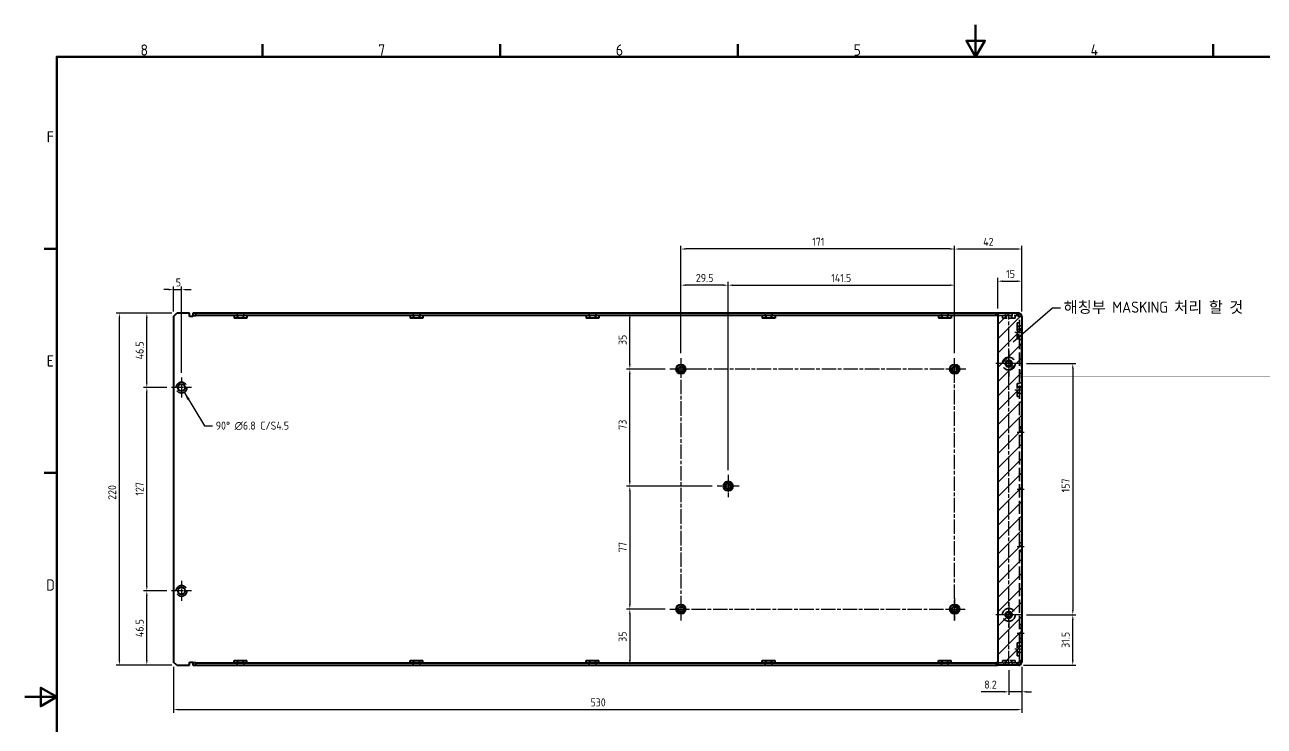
# Model space of a CAD drawing. Header units: millimetres. Extents: x 0 to 1188, y 0 to 840.
# Drawn here: x 0 to 774, y 402 to 840 of the extents above; entities that cross this region are included whole.
import ezdxf

# ---------------------------------------------------------------- set-up
doc = ezdxf.new("R2010")
doc.units = ezdxf.units.MM
doc.header["$LTSCALE"] = 2
doc.linetypes.add('CHAIN', pattern=[0.3543, 0.2362, -0.0295, 0.0591, -0.0295])
doc.linetypes.add('DASHED', pattern=[0.2067, 0.1654, -0.0413])
doc.layers.get('0').update_dxf_attribs({"color": 3, "lineweight": 25})
for name, color, linetype, lineweight in [('가려진 것(ISO)', 2, 'DASHED', 35), ('가시적인 것(ISO)', 3, 'Continuous', 40), ('가시적인 좁은 것(ISO)', 3, 'Continuous', 35), ('경계(ISO)', 7, 'Continuous', 50), ('기호(ISO)', 5, 'Continuous', 25), ('중심 표식(ISO)', 1, 'Continuous', 25), ('중심선(ISO)', 1, 'Continuous', 25), ('치수(ISO)', 2, 'Continuous', 25), ('해치(ISO)', 7, 'Continuous', 18)]:
    doc.layers.add(name, color=color, linetype=linetype, lineweight=lineweight)
doc.styles.add('문자 텍스트_PSTEK_POSCO', font='isocp.shx')
doc.styles.add('치수 텍스트_PSTEK_POSCO', font='isocp.shx')
doc.dimstyles.new('치수_PSTEK_POSCO', dxfattribs={"dimscale": 2, "dimtxt": 2.5, "dimasz": 1.5, "dimexe": 1, "dimexo": 1.5, "dimgap": 1, "dimtad": 1, "dimrnd": 1e-08, "dimdsep": 46, "dimtxsty": '치수 텍스트_PSTEK_POSCO', "dimcen": 0.09, "dimdle": 10, "dimclrd": 7, "dimclre": 7, "dimclrt": 2, "dimadec": 1, "dimazin": 2, "dimtfac": 1, "dimtmove": 0, "dimatfit": 3, "dimfxl": 0, "dimtolj": 1, "dimlwd": -1, "dimlwe": -1, "dimarcsym": 0})
doc.dimstyles.new('치수_PSTEK_POSCO$7', dxfattribs={"dimscale": 2, "dimtxt": 2.5, "dimasz": 2.5, "dimexe": 1, "dimexo": 1.5, "dimgap": 1, "dimtad": 1, "dimrnd": 1e-08, "dimdsep": 46, "dimtxsty": '치수 텍스트_PSTEK_POSCO', "dimcen": 0.09, "dimdle": 10, "dimclrd": 7, "dimclre": 7, "dimclrt": 2, "dimadec": 1, "dimazin": 2, "dimtfac": 1, "dimtmove": 0, "dimatfit": 3, "dimfxl": 0, "dimtolj": 1, "dimlwd": -1, "dimlwe": -1, "dimarcsym": 0})

# ---------------------------------------------------------------- blocks, each defined once
blk = doc.blocks.new('경계 Default Border')
at = {"layer": '경계(ISO)'}
for p, q in [((74.25, 410), (74.25, 413.9)), ((148.5, 410), (148.5, 413.9)), ((222.75, 410), (222.75, 413.9)), ((371.25, 410), (371.25, 413.9)), ((10, 350), (6.1, 350)), ((10, 280), (6.1, 280))]:
    blk.add_line(p, q, dxfattribs=at)
at = {"layer": '경계(ISO)', "flags": 128}
for points in [[(297, 420), (297, 410), (294.11, 415), (299.89, 415), (297, 410)], [(10, 10), (10, 410), (584, 410), (584, 10), (10, 10)], [(0, 210), (10, 210), (5, 212.89), (5, 207.11), (10, 210)]]:
    blk.add_lwpolyline(points, dxfattribs=at)
at = {"layer": '경계(ISO)', "color": 2, "char_height": 3.5, "attachment_point": 7, "style": '문자 텍스트_PSTEK_POSCO'}
for s, insert in [('8', (36.13, 410.37)), ('7', (110.38, 410.39)), ('6', (184.63, 410.37)), ('5', (258.88, 410.37)), ('4', (332.93, 410.4)), ('F', (6.85, 383.25)), ('E', (6.85, 313.22)), ('D', (6.66, 243.22))]:
    blk.add_mtext(s, dxfattribs=dict(at, insert=insert))
blk = doc.blocks.new('*D21')
at = {"layer": 'Defpoints', "color": 0, "transparency": 16777216}
for p in [(92.92, 441.78), (622.92, 441.78), (622.92, 412.11)]:
    blk.add_point(p, dxfattribs=at)
at = {"layer": '치수(ISO)', "color": 7, "transparency": 16777216}
for p, q in [((92.92, 438.78), (92.92, 410.11)), ((622.92, 438.78), (622.92, 410.11)), ((95.92, 412.11), (619.92, 412.11))]:
    blk.add_line(p, q, dxfattribs=at)
for points in [[(95.92, 412.61), (95.92, 411.61), (92.92, 412.11)], [(619.92, 412.61), (619.92, 411.61), (622.92, 412.11)]]:
    blk.add_solid(points, dxfattribs=at)
at = {"layer": '치수(ISO)', "color": 2, "transparency": 16777216, "insert": (353.42, 416.61), "char_height": 5, "attachment_point": 4, "style": '치수 텍스트_PSTEK_POSCO'}
blk.add_mtext('\\A1;530', dxfattribs=at)
blk = doc.blocks.new('*D28')
at = {"layer": 'Defpoints', "color": 0, "transparency": 16777216}
for p in [(580.92, 699.88), (622.92, 657.78), (580.92, 631.73)]:
    blk.add_point(p, dxfattribs=at)
at = {"layer": '치수(ISO)', "color": 7, "transparency": 16777216}
for p, q in [((580.92, 634.73), (580.92, 701.88)), ((619.92, 699.88), (583.92, 699.88)), ((622.92, 660.78), (622.92, 701.88))]:
    blk.add_line(p, q, dxfattribs=at)
for points in [[(583.92, 700.38), (583.92, 699.38), (580.92, 699.88)], [(619.92, 700.38), (619.92, 699.38), (622.92, 699.88)]]:
    blk.add_solid(points, dxfattribs=at)
at = {"layer": '치수(ISO)', "color": 2, "transparency": 16777216, "insert": (598.77, 704.38), "char_height": 5, "attachment_point": 4, "style": '치수 텍스트_PSTEK_POSCO'}
blk.add_mtext('\\A1;42', dxfattribs=at)
blk = doc.blocks.new('*D29')
at = {"layer": 'Defpoints', "color": 0, "transparency": 16777216}
for p in [(377.97, 624.78), (402.97, 624.78), (432.47, 551.78)]:
    blk.add_point(p, dxfattribs=at)
at = {"layer": '치수(ISO)', "color": 7, "transparency": 16777216}
for p, q in [((399.97, 624.78), (375.97, 624.78)), ((377.97, 554.78), (377.97, 621.78)), ((429.47, 551.78), (375.97, 551.78))]:
    blk.add_line(p, q, dxfattribs=at)
for points in [[(377.47, 621.78), (378.47, 621.78), (377.97, 624.78)], [(377.47, 554.78), (378.47, 554.78), (377.97, 551.78)]]:
    blk.add_solid(points, dxfattribs=at)
at = {"layer": '치수(ISO)', "color": 2, "transparency": 16777216, "insert": (373.47, 586.93), "char_height": 5, "attachment_point": 4, "rotation": 90, "style": '치수 텍스트_PSTEK_POSCO'}
blk.add_mtext('\\A1;73', dxfattribs=at)
blk = doc.blocks.new('*D30')
at = {"layer": 'Defpoints', "color": 0, "transparency": 16777216}
for p in [(286.5, 659.78), (377.97, 659.78), (402.97, 624.78)]:
    blk.add_point(p, dxfattribs=at)
at = {"layer": '치수(ISO)', "color": 7, "transparency": 16777216}
for p, q in [((377.97, 627.78), (377.97, 656.78)), ((399.97, 624.78), (375.97, 624.78))]:
    blk.add_line(p, q, dxfattribs=at)
for points in [[(377.47, 656.78), (378.47, 656.78), (377.97, 659.78)], [(377.47, 627.78), (378.47, 627.78), (377.97, 624.78)]]:
    blk.add_solid(points, dxfattribs=at)
at = {"layer": '치수(ISO)', "color": 2, "transparency": 16777216, "insert": (373.47, 639.87), "char_height": 5, "attachment_point": 4, "rotation": 90, "style": '치수 텍스트_PSTEK_POSCO'}
blk.add_mtext('\\A1;35', dxfattribs=at)
blk = doc.blocks.new('*D31')
at = {"layer": 'Defpoints', "color": 0, "transparency": 16777216}
for p in [(622.92, 679.78), (607.92, 659.78), (622.92, 657.78)]:
    blk.add_point(p, dxfattribs=at)
at = {"layer": '치수(ISO)', "color": 7, "transparency": 16777216}
for p, q in [((607.92, 662.78), (607.92, 681.78)), ((622.92, 660.78), (622.92, 681.78)), ((610.92, 679.78), (619.92, 679.78))]:
    blk.add_line(p, q, dxfattribs=at)
for points in [[(610.92, 680.28), (610.92, 679.28), (607.92, 679.78)], [(619.92, 680.28), (619.92, 679.28), (622.92, 679.78)]]:
    blk.add_solid(points, dxfattribs=at)
at = {"layer": '치수(ISO)', "color": 2, "transparency": 16777216, "insert": (613.07, 684.28), "char_height": 5, "attachment_point": 4, "style": '치수 텍스트_PSTEK_POSCO'}
blk.add_mtext('\\A1;15', dxfattribs=at)
blk = doc.blocks.new('*D32')
at = {"layer": 'Defpoints', "color": 0, "transparency": 16777216}
for p in [(59.12, 659.78), (94.92, 659.78), (94.92, 439.78)]:
    blk.add_point(p, dxfattribs=at)
at = {"layer": '치수(ISO)', "color": 7, "transparency": 16777216}
for p, q in [((91.92, 659.78), (57.12, 659.78)), ((59.12, 442.78), (59.12, 656.78)), ((91.92, 439.78), (57.12, 439.78))]:
    blk.add_line(p, q, dxfattribs=at)
for points in [[(58.62, 656.78), (59.62, 656.78), (59.12, 659.78)], [(58.62, 442.78), (59.62, 442.78), (59.12, 439.78)]]:
    blk.add_solid(points, dxfattribs=at)
at = {"layer": '치수(ISO)', "color": 2, "transparency": 16777216, "insert": (54.62, 543.19), "char_height": 5, "attachment_point": 4, "rotation": 90, "style": '치수 텍스트_PSTEK_POSCO'}
blk.add_mtext('\\A1;220', dxfattribs=at)
blk = doc.blocks.new('*D33')
at = {"layer": 'Defpoints', "color": 0, "transparency": 16777216}
for p in [(622.72, 628.28), (622.72, 471.28), (654.72, 471.28)]:
    blk.add_point(p, dxfattribs=at)
at = {"layer": '치수(ISO)', "color": 7, "transparency": 16777216}
for p, q in [((625.72, 628.28), (656.72, 628.28)), ((654.72, 625.28), (654.72, 474.28)), ((625.72, 471.28), (656.72, 471.28))]:
    blk.add_line(p, q, dxfattribs=at)
for points in [[(654.22, 625.28), (655.22, 625.28), (654.72, 628.28)], [(654.22, 474.28), (655.22, 474.28), (654.72, 471.28)]]:
    blk.add_solid(points, dxfattribs=at)
at = {"layer": '치수(ISO)', "color": 2, "transparency": 16777216, "insert": (650.22, 547.85), "char_height": 5, "attachment_point": 4, "rotation": 90, "style": '치수 텍스트_PSTEK_POSCO'}
blk.add_mtext('\\A1;157', dxfattribs=at)
blk = doc.blocks.new('*D34')
at = {"layer": 'Defpoints', "color": 0, "transparency": 16777216}
for p in [(622.72, 471.28), (654.72, 471.28), (620.92, 439.78)]:
    blk.add_point(p, dxfattribs=at)
at = {"layer": '치수(ISO)', "color": 7, "transparency": 16777216}
for p, q in [((625.72, 471.28), (656.72, 471.28)), ((654.72, 442.78), (654.72, 468.28)), ((623.92, 439.78), (656.72, 439.78))]:
    blk.add_line(p, q, dxfattribs=at)
for points in [[(654.22, 468.28), (655.22, 468.28), (654.72, 471.28)], [(654.22, 442.78), (655.22, 442.78), (654.72, 439.78)]]:
    blk.add_solid(points, dxfattribs=at)
at = {"layer": '치수(ISO)', "color": 2, "transparency": 16777216, "insert": (650.22, 450.68), "char_height": 5, "attachment_point": 4, "rotation": 90, "style": '치수 텍스트_PSTEK_POSCO'}
blk.add_mtext('\\A1;31.5', dxfattribs=at)
blk = doc.blocks.new('*D53')
at = {"layer": 'Defpoints', "color": 0, "transparency": 16777216}
for p in [(580.92, 677.29), (580.92, 631.73), (439.42, 558.73)]:
    blk.add_point(p, dxfattribs=at)
at = {"layer": '치수(ISO)', "color": 7, "transparency": 16777216}
for p, q in [((439.42, 561.73), (439.42, 679.29)), ((442.42, 677.29), (577.92, 677.29)), ((580.92, 634.73), (580.92, 679.29))]:
    blk.add_line(p, q, dxfattribs=at)
for points in [[(442.42, 677.79), (442.42, 676.79), (439.42, 677.29)], [(577.92, 677.79), (577.92, 676.79), (580.92, 677.29)]]:
    blk.add_solid(points, dxfattribs=at)
at = {"layer": '치수(ISO)', "color": 2, "transparency": 16777216, "insert": (503.82, 681.79), "char_height": 5, "attachment_point": 4, "style": '치수 텍스트_PSTEK_POSCO'}
blk.add_mtext('\\A1;141.5', dxfattribs=at)
blk = doc.blocks.new('*D54')
at = {"layer": 'Defpoints', "color": 0, "transparency": 16777216}
for p in [(409.92, 699.91), (409.92, 631.73), (580.92, 631.73)]:
    blk.add_point(p, dxfattribs=at)
at = {"layer": '치수(ISO)', "color": 7, "transparency": 16777216}
for p, q in [((409.92, 634.73), (409.92, 701.91)), ((577.92, 699.91), (412.92, 699.91)), ((580.92, 634.73), (580.92, 701.91))]:
    blk.add_line(p, q, dxfattribs=at)
for points in [[(412.92, 700.41), (412.92, 699.41), (409.92, 699.91)], [(577.92, 700.41), (577.92, 699.41), (580.92, 699.91)]]:
    blk.add_solid(points, dxfattribs=at)
at = {"layer": '치수(ISO)', "color": 2, "transparency": 16777216, "insert": (491.92, 704.41), "char_height": 5, "attachment_point": 4, "style": '치수 텍스트_PSTEK_POSCO'}
blk.add_mtext('\\A1;171', dxfattribs=at)
blk = doc.blocks.new('*D57')
at = {"layer": 'Defpoints', "color": 0, "transparency": 16777216}
for p in [(432.47, 551.78), (377.97, 474.78), (402.97, 474.78)]:
    blk.add_point(p, dxfattribs=at)
at = {"layer": '치수(ISO)', "color": 7, "transparency": 16777216}
for p, q in [((429.47, 551.78), (375.97, 551.78)), ((377.97, 548.78), (377.97, 477.78)), ((399.97, 474.78), (375.97, 474.78))]:
    blk.add_line(p, q, dxfattribs=at)
for points in [[(377.47, 548.78), (378.47, 548.78), (377.97, 551.78)], [(377.47, 477.78), (378.47, 477.78), (377.97, 474.78)]]:
    blk.add_solid(points, dxfattribs=at)
at = {"layer": '치수(ISO)', "color": 2, "transparency": 16777216, "insert": (373.47, 510.53), "char_height": 5, "attachment_point": 4, "rotation": 90, "style": '치수 텍스트_PSTEK_POSCO'}
blk.add_mtext('\\A1;77', dxfattribs=at)
blk = doc.blocks.new('*D58')
at = {"layer": 'Defpoints', "color": 0, "transparency": 16777216}
for p in [(402.97, 474.78), (377.97, 439.78), (377.97, 439.78)]:
    blk.add_point(p, dxfattribs=at)
at = {"layer": '치수(ISO)', "color": 7, "transparency": 16777216}
for p, q in [((399.97, 474.78), (375.97, 474.78)), ((377.97, 471.78), (377.97, 442.78))]:
    blk.add_line(p, q, dxfattribs=at)
for points in [[(377.47, 471.78), (378.47, 471.78), (377.97, 474.78)], [(377.47, 442.78), (378.47, 442.78), (377.97, 439.78)]]:
    blk.add_solid(points, dxfattribs=at)
at = {"layer": '치수(ISO)', "color": 2, "transparency": 16777216, "insert": (373.47, 454.43), "char_height": 5, "attachment_point": 4, "rotation": 90, "style": '치수 텍스트_PSTEK_POSCO'}
blk.add_mtext('\\A1;35', dxfattribs=at)
blk = doc.blocks.new('*D59')
at = {"layer": 'Defpoints', "color": 0, "transparency": 16777216}
for p in [(409.92, 677.29), (409.92, 631.73), (439.42, 558.73)]:
    blk.add_point(p, dxfattribs=at)
at = {"layer": '치수(ISO)', "color": 7, "transparency": 16777216}
for p, q in [((409.92, 634.73), (409.92, 679.29)), ((436.42, 677.29), (412.92, 677.29)), ((439.42, 561.73), (439.42, 679.29))]:
    blk.add_line(p, q, dxfattribs=at)
for points in [[(412.92, 677.79), (412.92, 676.79), (409.92, 677.29)], [(436.42, 677.79), (436.42, 676.79), (439.42, 677.29)]]:
    blk.add_solid(points, dxfattribs=at)
at = {"layer": '치수(ISO)', "color": 2, "transparency": 16777216, "insert": (419.24, 681.79), "char_height": 5, "attachment_point": 4, "style": '치수 텍스트_PSTEK_POSCO'}
blk.add_mtext('\\A1;29.5', dxfattribs=at)
blk = doc.blocks.new('*D64')
at = {"layer": 'Defpoints', "color": 0, "transparency": 16777216}
for p in [(76.23, 486.28), (91.67, 486.28), (94.92, 439.78)]:
    blk.add_point(p, dxfattribs=at)
at = {"layer": '치수(ISO)', "color": 7, "transparency": 16777216}
for p, q in [((88.67, 486.28), (74.23, 486.28)), ((76.23, 442.78), (76.23, 483.28)), ((91.92, 439.78), (74.23, 439.78))]:
    blk.add_line(p, q, dxfattribs=at)
for points in [[(75.73, 483.28), (76.73, 483.28), (76.23, 486.28)], [(75.73, 442.78), (76.73, 442.78), (76.23, 439.78)]]:
    blk.add_solid(points, dxfattribs=at)
at = {"layer": '치수(ISO)', "color": 2, "transparency": 16777216, "insert": (71.73, 457.41), "char_height": 5, "attachment_point": 4, "rotation": 90, "style": '치수 텍스트_PSTEK_POSCO'}
blk.add_mtext('\\A1;46.5', dxfattribs=at)
blk = doc.blocks.new('*D65')
at = {"layer": 'Defpoints', "color": 0, "transparency": 16777216}
for p in [(76.23, 613.28), (91.67, 613.28), (91.67, 486.28)]:
    blk.add_point(p, dxfattribs=at)
at = {"layer": '치수(ISO)', "color": 7, "transparency": 16777216}
for p, q in [((88.67, 613.28), (74.23, 613.28)), ((76.23, 489.28), (76.23, 610.28)), ((88.67, 486.28), (74.23, 486.28))]:
    blk.add_line(p, q, dxfattribs=at)
for points in [[(75.73, 610.28), (76.73, 610.28), (76.23, 613.28)], [(75.73, 489.28), (76.73, 489.28), (76.23, 486.28)]]:
    blk.add_solid(points, dxfattribs=at)
at = {"layer": '치수(ISO)', "color": 2, "transparency": 16777216, "insert": (71.73, 545.8), "char_height": 5, "attachment_point": 4, "rotation": 90, "style": '치수 텍스트_PSTEK_POSCO'}
blk.add_mtext('\\A1;127', dxfattribs=at)
blk = doc.blocks.new('*D66')
at = {"layer": 'Defpoints', "color": 0, "transparency": 16777216}
for p in [(76.23, 659.78), (94.92, 659.78), (91.67, 613.28)]:
    blk.add_point(p, dxfattribs=at)
at = {"layer": '치수(ISO)', "color": 7, "transparency": 16777216}
for p, q in [((91.92, 659.78), (74.23, 659.78)), ((76.23, 616.28), (76.23, 656.78)), ((88.67, 613.28), (74.23, 613.28))]:
    blk.add_line(p, q, dxfattribs=at)
for points in [[(75.73, 656.78), (76.73, 656.78), (76.23, 659.78)], [(75.73, 616.28), (76.73, 616.28), (76.23, 613.28)]]:
    blk.add_solid(points, dxfattribs=at)
at = {"layer": '치수(ISO)', "color": 2, "transparency": 16777216, "insert": (71.73, 630.95), "char_height": 5, "attachment_point": 4, "rotation": 90, "style": '치수 텍스트_PSTEK_POSCO'}
blk.add_mtext('\\A1;46.5', dxfattribs=at)
blk = doc.blocks.new('*D67')
at = {"layer": 'Defpoints', "color": 0, "transparency": 16777216}
for p in [(97.92, 674.51), (92.92, 657.78), (97.92, 619.53)]:
    blk.add_point(p, dxfattribs=at)
at = {"layer": '치수(ISO)', "color": 7, "transparency": 16777216}
for p, q in [((89.92, 674.51), (86.92, 674.51)), ((92.92, 660.78), (92.92, 676.51)), ((92.92, 674.51), (97.92, 674.51)), ((97.92, 622.53), (97.92, 676.51)), ((100.92, 674.51), (103.92, 674.51))]:
    blk.add_line(p, q, dxfattribs=at)
for points in [[(89.92, 675.01), (89.92, 674.01), (92.92, 674.51)], [(100.92, 675.01), (100.92, 674.01), (97.92, 674.51)]]:
    blk.add_solid(points, dxfattribs=at)
at = {"layer": '치수(ISO)', "color": 2, "transparency": 16777216, "insert": (94.32, 679.01), "char_height": 5, "attachment_point": 4, "style": '치수 텍스트_PSTEK_POSCO'}
blk.add_mtext('\\A1;5', dxfattribs=at)
blk = doc.blocks.new('*D68')
at = {"layer": 'Defpoints', "color": 0, "transparency": 16777216}
for p in [(622.92, 441.78), (614.72, 439.78), (622.92, 423.22)]:
    blk.add_point(p, dxfattribs=at)
at = {"layer": '치수(ISO)', "color": 7, "transparency": 16777216}
for p, q in [((614.72, 436.78), (614.72, 421.22)), ((622.92, 438.78), (622.92, 421.22)), ((611.72, 423.22), (597.42, 423.22)), ((622.92, 423.22), (614.72, 423.22)), ((625.92, 423.22), (628.92, 423.22))]:
    blk.add_line(p, q, dxfattribs=at)
for points in [[(611.72, 423.72), (611.72, 422.72), (614.72, 423.22)], [(625.92, 423.72), (625.92, 422.72), (622.92, 423.22)]]:
    blk.add_solid(points, dxfattribs=at)
at = {"layer": '치수(ISO)', "color": 2, "transparency": 16777216, "insert": (599.42, 427.72), "char_height": 5, "attachment_point": 4, "style": '치수 텍스트_PSTEK_POSCO'}
blk.add_mtext('\\A1;8.2', dxfattribs=at)

msp = doc.modelspace()

# ---------------------------------------------------------------- hatches: boundary and pattern name
at = {"layer": '해치(ISO)'}
h = msp.add_hatch(dxfattribs=at)
h.set_pattern_fill('ANSI31', color=1, scale=50.8, style=0)
h.set_pattern_definition([(45, (0, 0), (-4.49013, 4.49013), [])])
edge = h.paths.add_edge_path()
edge.add_line((607.9191, 659.7838), (607.9191, 439.7838))
edge.add_line((607.9191, 439.7838), (620.9191, 439.7838))
edge.add_arc((620.9191, 441.7838), 2, 270, 360)
edge.add_line((622.9191, 441.7838), (622.9191, 657.7838))
edge.add_arc((620.9191, 657.7838), 2, 0, 90)
edge.add_line((620.9191, 659.7838), (607.9191, 659.7838))

# ---------------------------------------------------------------- linework, layer by layer
at = {"layer": '가려진 것(ISO)', "ltscale": 1.428422}
for p, q in [((132.6191, 659.7838), (132.6191, 658.2838)), ((132.7191, 658.2838), (132.7191, 656.7838)), ((133.0981, 656.7838), (133.0981, 658.2838)), ((136.3401, 656.7838), (136.3401, 658.2838)), ((136.7191, 656.7838), (136.7191, 658.2838)), ((136.8191, 659.7838), (136.8191, 658.2838)), ((242.6191, 659.7838), (242.6191, 658.2838)), ((242.7191, 658.2838), (242.7191, 656.7838)), ((243.0981, 656.7838), (243.0981, 658.2838)), ((246.3401, 656.7838), (246.3401, 658.2838)), ((246.7191, 656.7838), (246.7191, 658.2838)), ((246.8191, 659.7838), (246.8191, 658.2838)), ((352.6191, 659.7838), (352.6191, 658.2838)), ((352.7191, 658.2838), (352.7191, 656.7838)), ((353.0981, 656.7838), (353.0981, 658.2838)), ((356.3401, 656.7838), (356.3401, 658.2838)), ((356.7191, 656.7838), (356.7191, 658.2838)), ((356.8191, 659.7838), (356.8191, 658.2838)), ((462.6191, 659.7838), (462.6191, 658.2838)), ((462.7191, 658.2838), (462.7191, 656.7838)), ((463.0981, 656.7838), (463.0981, 658.2838)), ((466.3401, 656.7838), (466.3401, 658.2838)), ((466.7191, 656.7838), (466.7191, 658.2838)), ((466.8191, 659.7838), (466.8191, 658.2838)), ((572.6191, 659.7838), (572.6191, 658.2838)), ((572.7191, 658.2838), (572.7191, 656.7838)), ((573.0981, 656.7838), (573.0981, 658.2838)), ((576.3401, 656.7838), (576.3401, 658.2838)), ((576.7191, 656.7838), (576.7191, 658.2838)), ((576.8191, 659.7838), (576.8191, 658.2838)), ((610.7191, 658.2838), (610.7191, 656.7838)), ((612.6191, 659.7838), (612.6191, 658.2838)), ((612.7191, 658.2838), (612.7191, 656.7838)), ((613.0981, 656.7838), (613.0981, 658.2838)), ((616.3401, 656.7838), (616.3401, 658.2838)), ((616.7191, 656.7838), (616.7191, 658.2838)), ((616.8191, 659.7838), (616.8191, 658.2838)), ((618.7191, 658.2838), (618.7191, 656.7838)), ((621.4191, 653.7838), (619.9191, 653.7838)), ((621.4191, 651.7838), (619.9191, 651.7838)), ((621.4191, 651.4048), (619.9191, 651.4048)), ((621.4191, 651.8838), (622.9191, 651.8838)), ((621.4191, 649.7838), (619.9191, 649.7838)), ((621.4191, 649.4048), (619.9191, 649.4048)), ((621.4191, 648.1628), (619.9191, 648.1628)), ((619.9191, 647.7838), (621.4191, 647.7838)), ((621.4191, 646.1628), (619.9191, 646.1628)), ((619.9191, 645.7838), (621.4191, 645.7838)), ((621.4191, 643.7838), (619.9191, 643.7838)), ((621.4191, 650.0338), (622.9191, 650.0338)), ((621.4191, 647.6838), (622.9191, 647.6838)), ((621.4191, 645.5338), (622.9191, 645.5338)), ((621.4191, 643.2838), (622.9191, 643.2838)), ((621.4191, 615.7838), (619.9191, 615.7838)), ((621.4191, 613.7838), (619.9191, 613.7838)), ((621.4191, 613.4048), (619.9191, 613.4048)), ((621.4191, 616.2838), (622.9191, 616.2838)), ((621.4191, 614.0338), (622.9191, 614.0338)), ((621.4191, 610.1628), (619.9191, 610.1628)), ((619.9191, 609.7838), (621.4191, 609.7838)), ((621.4191, 607.7838), (619.9191, 607.7838)), ((621.4191, 609.5338), (622.9191, 609.5338)), ((621.4191, 588.7838), (622.9191, 588.7838)), ((621.4191, 587.7838), (622.9191, 587.7838)), ((621.4191, 583.2838), (622.9191, 583.2838)), ((621.4191, 516.2838), (622.9191, 516.2838)), ((621.4191, 511.7838), (622.9191, 511.7838)), ((621.4191, 510.7838), (622.9191, 510.7838)), ((622.9191, 465.2838), (621.4191, 465.2838)), ((621.4191, 463.0338), (622.9191, 463.0338)), ((621.4191, 453.7838), (619.9191, 453.7838)), ((621.4191, 451.7838), (619.9191, 451.7838)), ((621.4191, 451.4048), (619.9191, 451.4048)), ((621.4191, 456.5338), (622.9191, 456.5338)), ((622.9191, 454.2838), (621.4191, 454.2838)), ((621.4191, 451.8838), (622.9191, 451.8838)), ((132.7191, 442.7838), (132.7191, 441.2838)), ((133.0981, 441.2838), (133.0981, 442.7838)), ((136.3401, 441.2838), (136.3401, 442.7838)), ((136.7191, 441.2838), (136.7191, 442.7838)), ((242.7191, 442.7838), (242.7191, 441.2838)), ((243.0981, 441.2838), (243.0981, 442.7838)), ((246.3401, 441.2838), (246.3401, 442.7838)), ((246.7191, 441.2838), (246.7191, 442.7838)), ((352.7191, 442.7838), (352.7191, 441.2838)), ((353.0981, 441.2838), (353.0981, 442.7838)), ((356.3401, 441.2838), (356.3401, 442.7838)), ((356.7191, 441.2838), (356.7191, 442.7838)), ((462.7191, 442.7838), (462.7191, 441.2838)), ((463.0981, 441.2838), (463.0981, 442.7838)), ((466.3401, 441.2838), (466.3401, 442.7838)), ((466.7191, 441.2838), (466.7191, 442.7838)), ((572.7191, 442.7838), (572.7191, 441.2838)), ((573.0981, 441.2838), (573.0981, 442.7838)), ((576.3401, 441.2838), (576.3401, 442.7838)), ((576.7191, 441.2838), (576.7191, 442.7838)), ((610.7191, 441.2838), (610.7191, 442.7838)), ((612.7191, 442.7838), (612.7191, 441.2838)), ((613.0981, 441.2838), (613.0981, 442.7838)), ((616.3401, 441.2838), (616.3401, 442.7838)), ((616.7191, 441.2838), (616.7191, 442.7838)), ((618.7191, 441.2838), (618.7191, 442.7838)), ((621.4191, 448.1628), (619.9191, 448.1628)), ((619.9191, 447.7838), (621.4191, 447.7838)), ((621.4191, 445.7838), (619.9191, 445.7838)), ((621.4191, 447.6838), (622.9191, 447.6838)), ((132.6191, 441.2838), (132.6191, 439.7838)), ((136.8191, 441.2838), (136.8191, 439.7838)), ((242.6191, 441.2838), (242.6191, 439.7838)), ((246.8191, 441.2838), (246.8191, 439.7838)), ((352.6191, 441.2838), (352.6191, 439.7838)), ((356.8191, 441.2838), (356.8191, 439.7838)), ((462.6191, 441.2838), (462.6191, 439.7838)), ((466.8191, 441.2838), (466.8191, 439.7838)), ((572.6191, 441.2838), (572.6191, 439.7838)), ((576.8191, 441.2838), (576.8191, 439.7838)), ((612.6191, 441.2838), (612.6191, 439.7838)), ((616.8191, 441.2838), (616.8191, 439.7838))]:
    msp.add_line(p, q, dxfattribs=at)
at = {"layer": '가려진 것(ISO)', "ltscale": 12.380428}
for p, q in [((607.9191, 658.2838), (620.9191, 658.2838)), ((620.9191, 441.2838), (607.9191, 441.2838))]:
    msp.add_line(p, q, dxfattribs=at)
at = {"layer": '가려진 것(ISO)', "ltscale": 1.261536}
for p, q in [((619.8584, 658.459), (619.8584, 659.7838)), ((619.8584, 441.1085), (619.8584, 439.7838))]:
    msp.add_line(p, q, dxfattribs=at)
at = {"layer": '가려진 것(ISO)', "ltscale": 0.166787}
for p, q in [((619.8584, 658.2838), (619.8584, 658.459)), ((619.8584, 441.2838), (619.8584, 441.1085))]:
    msp.add_line(p, q, dxfattribs=at)
at = {"layer": '가려진 것(ISO)', "ltscale": 11.967462}
for p, q in [((618.7191, 656.7838), (610.7191, 656.7838)), ((619.9191, 643.7838), (619.9191, 651.7838)), ((619.9191, 607.7838), (619.9191, 615.7838)), ((619.9191, 445.7838), (619.9191, 453.7838)), ((610.7191, 442.7838), (618.7191, 442.7838))]:
    msp.add_line(p, q, dxfattribs=at)
at = {"layer": '가려진 것(ISO)', "ltscale": 3.989087}
msp.add_line((619.9191, 651.7838), (619.9191, 653.7838), dxfattribs=at)
at = {"layer": '가려진 것(ISO)', "ltscale": 24.880779}
msp.add_line((621.4191, 441.7838), (621.4191, 657.7838), dxfattribs=at)
at = {"layer": '가려진 것(ISO)', "ltscale": 0.009423}
for p, q in [((622.9191, 640.9556), (622.9291, 640.9556)), ((622.9191, 639.7619), (622.9291, 639.7619)), ((622.9191, 637.9872), (622.9291, 637.9872)), ((622.9191, 637.9823), (622.9291, 637.9823)), ((622.9191, 637.2773), (622.9291, 637.2773)), ((622.9191, 636.8154), (622.9291, 636.8154)), ((622.9191, 635.4661), (622.9291, 635.4661)), ((622.9191, 634.6808), (622.9291, 634.6808)), ((622.9191, 632.7676), (622.9291, 632.7676)), ((622.9191, 631.9677), (622.9291, 631.9677)), ((622.9191, 630.0423), (622.9291, 630.0423)), ((622.9191, 629.663), (622.9291, 629.663)), ((622.9191, 628.8607), (622.9291, 628.8607)), ((622.9191, 627.4142), (622.9291, 627.4142)), ((622.9191, 627.035), (622.9291, 627.035)), ((622.9191, 626.2327), (622.9291, 626.2327)), ((622.9191, 623.9985), (622.9291, 623.9985)), ((622.9191, 623.6898), (622.9291, 623.6898)), ((622.9191, 623.5901), (622.9291, 623.5901)), ((622.9191, 623.3713), (622.9291, 623.3713)), ((622.9191, 622.6201), (622.9291, 622.6201)), ((622.9191, 622.4061), (622.9291, 622.4061)), ((622.9191, 622.3113), (622.9291, 622.3113)), ((622.9191, 622.2797), (622.9291, 622.2797)), ((622.9191, 622.039), (622.9291, 622.039)), ((622.9191, 621.9977), (622.9291, 621.9977)), ((622.9191, 621.6233), (622.9291, 621.6233)), ((622.9191, 619.8097), (622.9291, 619.8097)), ((622.9191, 465.4838), (622.9291, 465.4838)), ((622.9191, 463.7838), (622.9291, 463.7838)), ((622.9191, 462.2838), (622.9291, 462.2838)), ((622.9191, 461.2838), (622.9291, 461.2838)), ((622.9191, 460.1338), (622.9291, 460.1338)), ((622.9191, 459.4338), (622.9291, 459.4338)), ((622.9191, 458.2838), (622.9291, 458.2838)), ((622.9191, 457.2838), (622.9291, 457.2838)), ((622.9191, 455.7838), (622.9291, 455.7838)), ((622.9191, 454.0838), (622.9291, 454.0838))]:
    msp.add_line(p, q, dxfattribs=at)
at = {"layer": '가려진 것(ISO)', "ltscale": 30.397606}
for centre in [(614.7191, 628.2838), (614.7191, 471.2838)]:
    msp.add_circle(centre, 4, dxfattribs=at)
at = {"layer": '가려진 것(ISO)', "ltscale": 25.837965}
for centre in [(97.9191, 613.2838), (97.9191, 486.2838)]:
    msp.add_circle(centre, 3.4, dxfattribs=at)
at = {"layer": '가려진 것(ISO)', "ltscale": 2.644453}
for points, knots in [([(620.7484, 658.2838), (620.4842, 659.0415), (620.22, 659.6505), (619.9558, 659.763), (619.9233, 659.7768), (619.8909, 659.7838), (619.8584, 659.7838)], [0.25268026, 0.25268026, 0.25268026, 0.25268026, 1.42653263, 1.42653263, 1.42653263, 1.57079633, 1.57079633, 1.57079633, 1.57079633]), ([(619.8584, 439.7838), (620.1226, 439.7838), (620.3868, 440.2888), (620.651, 441.0106), (620.6835, 441.0993), (620.716, 441.1906), (620.7484, 441.2838)], [0, 0, 0, 0, 1.17385238, 1.17385238, 1.17385238, 1.31811607, 1.31811607, 1.31811607, 1.31811607])]:
    msp.add_open_spline(points, degree=3, knots=knots, dxfattribs=at)
at = {"layer": '가려진 것(ISO)', "ltscale": 1.253394}
for points in [[(620.9191, 657.7838), (620.5655, 658.0456), (620.212, 658.2838), (619.8584, 658.2838)], [(620.9191, 441.7838), (620.5655, 441.522), (620.212, 441.2838), (619.8584, 441.2838)]]:
    msp.add_open_spline(points, degree=3, dxfattribs=at)
at = {"layer": '가려진 것(ISO)', "ltscale": 0.507866}
for points in [[(620.9191, 657.7838), (620.8622, 657.9522), (620.8053, 658.1207), (620.7484, 658.2838)], [(620.7484, 441.2838), (620.8053, 441.4469), (620.8622, 441.6153), (620.9191, 441.7838)]]:
    msp.add_open_spline(points, degree=3, dxfattribs=at)
at = {"layer": '가시적인 것(ISO)'}
for p, q in [((92.9191, 657.7838), (94.9191, 659.7838)), ((102.9191, 659.7838), (94.9191, 659.7838)), ((102.9191, 657.7838), (102.9191, 659.7838)), ((106.9191, 659.7838), (104.9191, 659.7838)), ((104.9191, 659.7838), (104.9191, 658.2838)), ((104.9191, 658.2838), (106.9191, 658.2838)), ((104.9191, 658.2838), (104.9191, 657.7838)), ((106.9191, 658.2838), (106.9191, 659.7838)), ((606.8584, 659.7838), (106.9191, 659.7838)), ((606.8584, 658.2838), (106.9191, 658.2838)), ((130.7191, 658.2838), (130.7191, 656.7838)), ((138.7191, 658.2838), (138.7191, 656.7838)), ((240.7191, 658.2838), (240.7191, 656.7838)), ((248.7191, 658.2838), (248.7191, 656.7838)), ((350.7191, 658.2838), (350.7191, 656.7838)), ((358.7191, 658.2838), (358.7191, 656.7838)), ((460.7191, 658.2838), (460.7191, 656.7838)), ((468.7191, 658.2838), (468.7191, 656.7838)), ((570.7191, 658.2838), (570.7191, 656.7838)), ((578.7191, 658.2838), (578.7191, 656.7838)), ((607.9191, 659.7838), (606.8584, 659.7838)), ((606.8584, 658.2838), (606.8584, 659.7838)), ((607.9191, 658.2838), (606.8584, 658.2838)), ((620.9191, 659.7838), (607.9191, 659.7838)), ((607.9191, 659.7838), (607.9191, 439.7838)), ((620.9191, 657.7838), (620.9191, 659.7838)), ((92.9191, 657.7838), (92.9191, 441.7838)), ((104.9191, 657.7838), (102.9191, 657.7838)), ((138.7191, 656.7838), (130.7191, 656.7838)), ((248.7191, 656.7838), (240.7191, 656.7838)), ((358.7191, 656.7838), (350.7191, 656.7838)), ((468.7191, 656.7838), (460.7191, 656.7838)), ((578.7191, 656.7838), (570.7191, 656.7838)), ((621.4191, 657.7838), (620.9191, 657.7838)), ((622.9191, 657.7838), (621.4191, 657.7838)), ((622.9191, 657.7838), (622.9191, 441.7838)), ((622.9191, 641.0455), (622.9291, 641.0455)), ((622.9191, 639.0398), (622.9291, 639.0398)), ((622.9191, 638.6825), (622.9291, 638.6825)), ((622.9191, 636.7546), (622.9291, 636.7546)), ((622.9191, 636.565), (622.9291, 636.565)), ((622.9191, 636.4969), (622.9291, 636.4969)), ((622.9191, 635.736), (622.9291, 635.736)), ((622.9191, 635.0844), (622.9291, 635.0844)), ((622.9291, 635.736), (622.9291, 636.4969)), ((622.9291, 635.0844), (622.9291, 635.736)), ((622.9291, 634.4304), (622.9291, 635.0844)), ((622.9191, 634.4304), (622.9291, 634.4304)), ((622.9191, 633.6501), (622.9291, 633.6501)), ((622.9191, 633.5236), (622.9291, 633.5236)), ((622.9191, 631.2116), (622.9291, 631.2116)), ((622.9191, 630.9345), (622.9291, 630.9345)), ((622.9191, 630.8032), (622.9291, 630.8032)), ((622.9191, 628.8024), (622.9291, 628.8024)), ((622.9191, 628.7295), (622.9291, 628.7295)), ((622.9191, 628.3065), (622.9291, 628.3065)), ((622.9191, 628.1752), (622.9291, 628.1752)), ((622.9291, 633.6501), (622.9291, 634.4304)), ((622.9291, 630.8032), (622.9291, 630.9345)), ((622.9291, 628.1752), (622.9291, 628.3065)), ((622.9191, 626.1744), (622.9291, 626.1744)), ((622.9191, 626.1014), (622.9291, 626.1014)), ((622.9191, 624.4531), (622.9291, 624.4531)), ((622.9191, 624.3413), (622.9291, 624.3413)), ((622.9191, 623.9183), (622.9291, 623.9183)), ((622.9191, 623.7116), (622.9291, 623.7116)), ((622.9191, 621.5479), (622.9291, 621.5479)), ((622.9191, 621.159), (622.9291, 621.159)), ((622.9191, 620.5415), (622.9291, 620.5415)), ((622.9191, 619.8851), (622.9291, 619.8851)), ((622.9291, 623.9183), (622.9291, 624.3413)), ((622.9291, 623.7116), (622.9291, 623.9183)), ((622.9291, 620.5415), (622.9291, 621.159)), ((622.9291, 619.8851), (622.9291, 620.5415)), ((622.9191, 619.1776), (622.9291, 619.1776)), ((622.9191, 465.7838), (622.9291, 465.7838)), ((622.9291, 453.7838), (622.9291, 465.7838)), ((622.9191, 453.7838), (622.9291, 453.7838)), ((94.9191, 439.7838), (92.9191, 441.7838)), ((102.9191, 439.7838), (102.9191, 441.7838)), ((102.9191, 441.7838), (104.9191, 441.7838)), ((104.9191, 441.2838), (104.9191, 441.7838)), ((130.7191, 442.7838), (138.7191, 442.7838)), ((130.7191, 441.2838), (130.7191, 442.7838)), ((138.7191, 441.2838), (138.7191, 442.7838)), ((240.7191, 442.7838), (248.7191, 442.7838)), ((240.7191, 441.2838), (240.7191, 442.7838)), ((248.7191, 441.2838), (248.7191, 442.7838)), ((350.7191, 442.7838), (358.7191, 442.7838)), ((350.7191, 441.2838), (350.7191, 442.7838)), ((358.7191, 441.2838), (358.7191, 442.7838)), ((460.7191, 442.7838), (468.7191, 442.7838)), ((460.7191, 441.2838), (460.7191, 442.7838)), ((468.7191, 441.2838), (468.7191, 442.7838)), ((570.7191, 442.7838), (578.7191, 442.7838)), ((570.7191, 441.2838), (570.7191, 442.7838)), ((578.7191, 441.2838), (578.7191, 442.7838)), ((620.9191, 439.7838), (620.9191, 441.7838)), ((620.9191, 441.7838), (621.4191, 441.7838)), ((621.4191, 441.7838), (622.9191, 441.7838)), ((94.9191, 439.7838), (102.9191, 439.7838)), ((106.9191, 441.2838), (104.9191, 441.2838)), ((104.9191, 441.2838), (104.9191, 439.7838)), ((104.9191, 439.7838), (106.9191, 439.7838)), ((106.9191, 439.7838), (106.9191, 441.2838)), ((106.9191, 441.2838), (606.8584, 441.2838)), ((106.9191, 439.7838), (606.8584, 439.7838)), ((607.9191, 441.2838), (606.8584, 441.2838)), ((606.8584, 441.2838), (606.8584, 439.7838)), ((606.8584, 439.7838), (607.9191, 439.7838)), ((620.9191, 439.7838), (607.9191, 439.7838))]:
    msp.add_line(p, q, dxfattribs=at)
for centre, radius in [((409.9191, 624.7838), 2.95), ((580.9191, 624.7838), 2.95), ((614.7191, 628.2838), 2.15), ((614.7191, 628.2838), 1.621), ((409.9191, 624.7838), 1.621), ((580.9191, 624.7838), 1.621), ((97.9191, 613.2838), 2.25), ((439.4191, 551.7838), 2.95), ((439.4191, 551.7838), 1.621), ((97.9191, 486.2838), 2.25), ((409.9191, 474.7838), 2.95), ((409.9191, 474.7838), 1.621), ((580.9191, 474.7838), 2.95), ((580.9191, 474.7838), 1.621), ((614.7191, 471.2838), 2.15), ((614.7191, 471.2838), 1.621)]:
    msp.add_circle(centre, radius, dxfattribs=at)
for centre, radius, start, end in [((620.9191, 657.7838), 2, 0, 90), ((620.9191, 657.7838), 0.5, 0, 90), ((620.9191, 441.7838), 0.5, 270, 0), ((620.9191, 441.7838), 2, 270, 0)]:
    msp.add_arc(centre, radius, start, end, dxfattribs=at)
for points in [[(622.9291, 640.2943), (622.9291, 640.4815), (622.9291, 640.8559), (622.9291, 641.0455)], [(622.9291, 639.4215), (622.9291, 639.5893), (622.9291, 640.0463), (622.9291, 640.2943)], [(622.9291, 639.0398), (622.9291, 639.1215), (622.9291, 639.2441), (622.9291, 639.4215)], [(622.9291, 637.5642), (622.9291, 638.1476), (622.9291, 638.4685), (622.9291, 638.6825)], [(622.9291, 636.7546), (622.9291, 636.8591), (622.9291, 637.3259), (622.9291, 637.5642)], [(622.9291, 633.2635), (622.9291, 633.3996), (622.9291, 633.474), (622.9291, 633.5236)], [(622.9291, 632.3689), (622.9291, 632.6922), (622.9291, 633.1249), (622.9291, 633.2635)], [(622.9291, 631.4766), (622.9291, 631.6176), (622.9291, 632.0625), (622.9291, 632.3689)], [(622.9291, 631.2116), (622.9291, 631.2612), (622.9291, 631.3356), (622.9291, 631.4766)], [(622.9291, 629.7189), (622.9291, 630.2538), (622.9291, 630.5834), (622.9291, 630.8032)], [(622.9291, 628.8024), (622.9291, 628.9288), (622.9291, 629.4685), (622.9291, 629.7189)], [(622.9291, 628.7295), (622.9291, 628.7664), (622.9291, 628.8024)], [(622.9291, 627.0909), (622.9291, 627.6257), (622.9291, 627.9554), (622.9291, 628.1752)], [(622.9291, 626.1744), (622.9291, 626.3008), (622.9291, 626.8405), (622.9291, 627.0909)], [(622.9291, 626.1014), (622.9291, 626.1384), (622.9291, 626.1744)], [(622.9291, 624.3413), (622.9291, 624.4084), (622.9291, 624.4531)], [(622.9291, 622.9993), (622.9291, 623.1938), (622.9291, 623.5512), (622.9291, 623.7116)], [(622.9291, 621.5479), (622.9291, 621.8572), (622.9291, 622.321), (622.9291, 622.9993)], [(622.9291, 619.6736), (622.9291, 619.7684), (622.9291, 619.8753), (622.9291, 619.8851)], [(622.9291, 619.1776), (622.9291, 619.3162), (622.9291, 619.5909), (622.9291, 619.6736)]]:
    msp.add_open_spline(points, degree=2, dxfattribs=at)
msp.add_open_spline([(622.9291, 636.565), (622.9291, 636.6205), (622.9291, 636.7039), (622.9291, 636.7546)], degree=2, knots=[0, 0, 0, 1, 1.37719263, 1.37719263, 1.37719263], dxfattribs=at)
at = {"layer": '가시적인 좁은 것(ISO)'}
for centre, start, end in [((614.7191, 628.2838), 100, 10), ((409.9191, 624.7838), 170, 80), ((580.9191, 624.7838), 170, 80), ((439.4191, 551.7838), 170, 80), ((409.9191, 474.7838), 170, 80), ((580.9191, 474.7838), 170, 80), ((614.7191, 471.2838), 100, 10)]:
    msp.add_arc(centre, 2, start, end, dxfattribs=at)
at = {"layer": '중심 표식(ISO)', "linetype": 'CHAIN', "ltscale": 8.88956}
for p, q in [((614.7191, 636.2838), (614.7191, 620.2838)), ((622.7191, 628.2838), (606.7191, 628.2838)), ((614.7191, 479.2838), (614.7191, 463.2838)), ((622.7191, 471.2838), (606.7191, 471.2838))]:
    msp.add_line(p, q, dxfattribs=at)
at = {"layer": '중심 표식(ISO)', "linetype": 'CHAIN', "ltscale": 7.722792}
for p, q in [((580.9191, 617.8338), (580.9191, 631.7338)), ((416.8691, 624.7838), (402.9691, 624.7838)), ((439.4191, 558.7338), (439.4191, 544.8338)), ((446.3691, 551.7838), (432.4691, 551.7838)), ((409.9191, 481.7338), (409.9191, 467.8338)), ((580.9191, 481.7338), (580.9191, 467.8338))]:
    msp.add_line(p, q, dxfattribs=at)
at = {"layer": '중심 표식(ISO)', "linetype": 'CHAIN', "ltscale": 6.944946}
for p, q in [((97.9191, 619.5338), (97.9191, 607.0338)), ((104.1691, 613.2838), (91.6691, 613.2838)), ((97.9191, 492.5338), (97.9191, 480.0338)), ((104.1691, 486.2838), (91.6691, 486.2838))]:
    msp.add_line(p, q, dxfattribs=at)
at = {"layer": '중심선(ISO)', "linetype": 'CHAIN', "ltscale": 19.051651}
for p, q in [((614.7191, 439.7838), (614.7191, 659.7838)), ((409.9191, 631.7338), (409.9191, 467.8338)), ((580.9191, 467.8338), (580.9191, 631.7338)), ((587.8691, 624.7838), (402.9691, 624.7838)), ((402.9691, 474.7838), (587.8691, 474.7838))]:
    msp.add_line(p, q, dxfattribs=at)
at = {"layer": '중심선(ISO)', "linetype": 'CHAIN', "ltscale": 2.500117}
for p, q in [((622.9191, 647.7838), (618.4191, 647.7838)), ((622.9191, 611.7838), (618.4191, 611.7838)), ((619.9191, 585.5338), (624.4191, 585.5338)), ((619.9191, 549.7838), (624.4191, 549.7838)), ((619.9191, 514.0338), (624.4191, 514.0338)), ((619.9191, 459.7838), (624.4191, 459.7838)), ((622.9191, 449.7838), (618.4191, 449.7838))]:
    msp.add_line(p, q, dxfattribs=at)

# ---------------------------------------------------------------- block references
at = {"xscale": 2, "yscale": 2, "zscale": 2}
msp.add_blockref('경계 Default Border', (0, 0), dxfattribs=at)

# ---------------------------------------------------------------- texts
at = {"layer": '기호(ISO)', "color": 2, "insert": (649.0131, 663.1895), "char_height": 6.9999999, "width": 118.751342, "attachment_point": 4, "style": '치수 텍스트_PSTEK_POSCO'}
msp.add_mtext('{\\fSystem|b0|i0;\\H7.0000;해칭부\\fISOCP|b0|i0;\\H7.0000; MASKING \\fSystem|b0|i0;\\H7.0000;처리\\fISOCP|b0|i0;\\H7.0000; \\fSystem|b0|i0;\\H7.0000;할\\fISOCP|b0|i0;\\H7.0000; \\fSystem|b0|i0;\\H7.0000;것}', dxfattribs=at)
at = {"layer": '기호(ISO)', "color": 2, "insert": (119.3, 589.3681), "char_height": 5, "width": 53.372486, "attachment_point": 4, "line_spacing_factor": 0.4375, "style": '치수 텍스트_PSTEK_POSCO'}
msp.add_mtext('{90° \\fAIGDT|b0|i0;\\H5.0000;n\\fisocp|b0|i0;\\H5.0000;6.8 C/S4.5}', dxfattribs=at)

# ---------------------------------------------------------------- dimensions: what is measured, and where the dimension line sits
at = {"layer": '치수(ISO)', "color": 7}
dim = msp.add_linear_dim(base=(409.9191, 699.907), p1=(580.9191, 631.7338), p2=(409.9191, 631.7338), dimstyle='치수_PSTEK_POSCO', override={"dimdec": 2, "dimtp": 0, "dimtm": 0, "dimtdec": 2, "dimtofl": 0, "dimatfit": 1}, dxfattribs=at)
dim.commit()
dim.dimension.update_dxf_attribs({"geometry": '*D54', "text_midpoint": (495.4191, 699.907), "dimtype": 160})
for base, p1, p2, angle, override, picture, middle in [((580.9191, 699.8778), (622.9191, 657.7838), (580.9191, 631.7338), 180, {"dimdec": 2, "dimtp": 0, "dimtm": 0, "dimtdec": 2, "dimtofl": 0, "dimatfit": 1}, '*D28', (601.9191, 699.8778)), ((97.9191, 674.5117), (92.9191, 657.7838), (97.9191, 619.5338), 180, {"dimdec": 2, "dimtp": 0, "dimtm": 0, "dimtdec": 2, "dimtofl": 1, "dimatfit": 1}, '*D67', (95.4191, 674.5117)), ((409.9191, 677.2856), (439.4191, 558.7338), (409.9191, 631.7338), 180, {"dimdec": 2, "dimtp": 0, "dimtm": 0, "dimtdec": 2, "dimtofl": 0, "dimatfit": 1}, '*D59', (424.6691, 677.2856)), ((580.9191, 677.2856), (439.4191, 558.7338), (580.9191, 631.7338), 180, {"dimdec": 2, "dimtp": 0, "dimtm": 0, "dimtdec": 2, "dimtofl": 0, "dimatfit": 1}, '*D53', (510.1691, 677.2856)), ((622.9191, 679.7838), (607.9191, 659.7838), (622.9191, 657.7838), 180, {"dimdec": 2, "dimtp": 0, "dimtm": 0, "dimtdec": 2, "dimtofl": 0, "dimatfit": 1}, '*D31', (615.4191, 679.7838)), ((59.1212, 659.7838), (94.9191, 439.7838), (94.9191, 659.7838), 90, {"dimdec": 2, "dimtp": 0, "dimtm": 0, "dimtdec": 2, "dimtofl": 0, "dimatfit": 1}, '*D32', (59.1212, 547.7568)), ((76.2257, 659.7838), (91.6691, 613.2838), (94.9191, 659.7838), 90, {"dimdec": 2, "dimtp": 0, "dimtm": 0, "dimtdec": 2, "dimtofl": 0, "dimatfit": 1}, '*D66', (76.2257, 636.5538)), ((377.9691, 659.7838), (402.9691, 624.7838), (286.5004, 659.7838), 90, {"dimdec": 2, "dimse2": 1, "dimtp": 0, "dimtm": 0, "dimtdec": 2, "dimtofl": 0, "dimatfit": 1}, '*D30', (377.9691, 642.7261)), ((654.7191, 471.2838), (622.7191, 628.2838), (622.7191, 471.2838), 90, {"dimdec": 2, "dimtp": 0, "dimtm": 0, "dimtdec": 2, "dimtofl": 0, "dimatfit": 1}, '*D33', (654.7191, 551.8457)), ((377.9691, 624.7838), (432.4691, 551.7838), (402.9691, 624.7838), 90, {"dimdec": 2, "dimtp": 0, "dimtm": 0, "dimtdec": 2, "dimtofl": 0, "dimatfit": 1}, '*D29', (377.9691, 589.7838)), ((76.2257, 613.2838), (91.6691, 486.2838), (91.6691, 613.2838), 90, {"dimdec": 2, "dimtp": 0, "dimtm": 0, "dimtdec": 2, "dimtofl": 0, "dimatfit": 1}, '*D65', (76.2257, 549.8038)), ((377.9691, 474.7838), (432.4691, 551.7838), (402.9691, 474.7838), 90, {"dimdec": 2, "dimtp": 0, "dimtm": 0, "dimtdec": 2, "dimtofl": 0, "dimatfit": 1}, '*D57', (377.9691, 513.2838)), ((76.2257, 486.2838), (94.9191, 439.7838), (91.6691, 486.2838), 90, {"dimdec": 2, "dimtp": 0, "dimtm": 0, "dimtdec": 2, "dimtofl": 0, "dimatfit": 1}, '*D64', (76.2257, 463.0138)), ((377.9691, 439.7838), (402.9691, 474.7838), (377.9691, 439.7838), 270, {"dimdec": 2, "dimse2": 1, "dimtp": 0, "dimtm": 0, "dimtdec": 2, "dimtofl": 0, "dimatfit": 1}, '*D58', (377.9691, 457.2838)), ((654.7191, 471.2838), (620.9191, 439.7838), (622.7191, 471.2838), 90, {"dimdec": 2, "dimtp": 0, "dimtm": 0, "dimtdec": 2, "dimtofl": 0, "dimatfit": 1}, '*D34', (654.7191, 455.5338)), ((622.9191, 412.1112), (92.9191, 441.7838), (622.9191, 441.7838), 180, {"dimdec": 2, "dimtp": 0, "dimtm": 0, "dimtdec": 2, "dimtofl": 0, "dimatfit": 1}, '*D21', (357.9191, 412.1112)), ((622.9191, 423.2186), (614.7191, 439.7838), (622.9191, 441.7838), 180, {"dimdec": 2, "dimtp": 0, "dimtm": 0, "dimtdec": 2, "dimtofl": 1, "dimatfit": 1}, '*D68', (603.0689, 423.2186))]:
    dim = msp.add_linear_dim(base=base, p1=p1, p2=p2, angle=angle, dimstyle='치수_PSTEK_POSCO', override=override, dxfattribs=at)
    dim.commit()
    dim.dimension.update_dxf_attribs({"geometry": picture, "text_midpoint": middle, "dimtype": 160})

# ---------------------------------------------------------------- leaders
at = {"layer": '기호(ISO)', "color": 7, "annotation_type": 0, "has_hookline": 1, "hookline_direction": 0}
for points, text_width in [([(617.5283, 641.8118), (642.0131, 663.1895), (647.0131, 663.1895)], 118.2076), ([(99.6191, 610.3393), (112.3, 589.3681), (117.3, 589.3681)], 50.3283)]:
    msp.add_leader(points, dimstyle='치수_PSTEK_POSCO$7', override={"dimtad": 0}, dxfattribs=dict(at, text_width=text_width))

doc.saveas('drawing.dxf')
